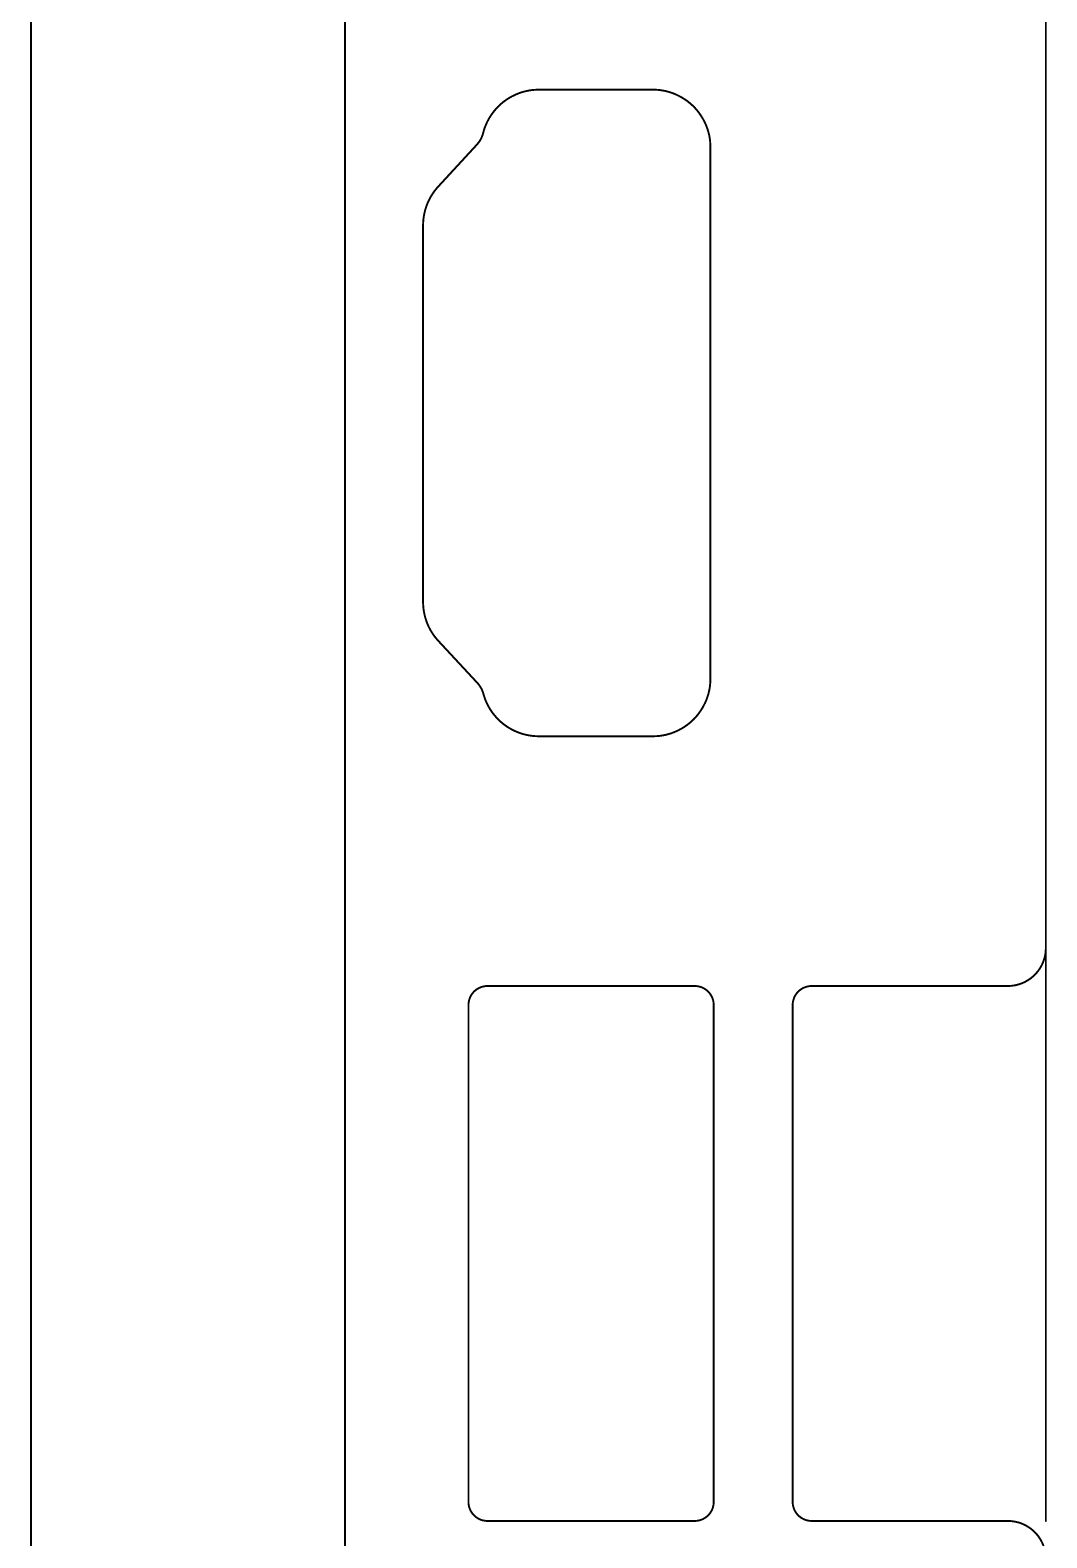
# Model space of a CAD drawing. Header units: millimetres. Extents: x 178 to 562, y 241 to 450.
# Drawn here: x 191.66 to 218.38, y 296.83 to 336.47 of the extents above; entities that cross this region are included whole.
import ezdxf

# ---------------------------------------------------------------- set-up
doc = ezdxf.new("R2010")
doc.units = ezdxf.units.MM
doc.layers.add('Mechanical1', color=6, linetype='Continuous')

msp = doc.modelspace()

# ---------------------------------------------------------------- linework, layer by layer
at = {"layer": 'Mechanical1', "const_width": 0.05}
for points in [[(218.351, 297.278), (218.351, 407.454)], [(218.351, 312.343), (218.351, 363.251)], [(191.683, 280.66), (191.683, 356.06)], [(199.931, 280.79), (199.931, 355.93)], [(204.031, 334.535), (204.05, 334.551)], [(204.05, 334.551), (204.067, 334.566)], [(204.111, 334.601), (204.13, 334.614)], [(204.13, 334.614), (204.148, 334.628)], [(204.148, 334.628), (204.169, 334.642)], [(204.94, 334.907), (204.963, 334.909)], [(204.963, 334.909), (204.984, 334.909)], [(204.984, 334.909), (205.005, 334.91)], [(205.005, 334.91), (205.027, 334.91)], [(205.027, 334.91), (208.024, 334.91)], [(208.024, 334.91), (208.04, 334.91)], [(208.04, 334.91), (208.056, 334.91)], [(208.056, 334.91), (208.072, 334.909)], [(208.072, 334.909), (208.09, 334.909)], [(208.09, 334.909), (208.108, 334.908)], [(208.108, 334.908), (208.128, 334.906)], [(208.128, 334.906), (208.148, 334.905)], [(208.148, 334.905), (208.171, 334.903)], [(208.171, 334.903), (208.195, 334.901)], [(208.567, 334.809), (208.589, 334.8)], [(208.589, 334.8), (208.611, 334.791)], [(208.611, 334.791), (208.635, 334.781)], [(208.975, 334.573), (208.994, 334.557)], [(208.994, 334.557), (209.013, 334.541)], [(209.013, 334.541), (209.03, 334.526)], [(209.03, 334.526), (209.047, 334.511)], [(209.047, 334.511), (209.062, 334.497)], [(209.062, 334.497), (209.076, 334.483)], [(209.094, 334.466), (209.108, 334.451)], [(209.108, 334.451), (209.122, 334.437)], [(209.122, 334.437), (209.136, 334.422)], [(209.136, 334.422), (209.151, 334.405)], [(209.151, 334.405), (209.166, 334.388)], [(209.166, 334.388), (209.182, 334.369)], [(209.182, 334.369), (209.198, 334.35)], [(203.562, 333.768), (203.566, 333.784)], [(203.566, 333.784), (203.572, 333.805)], [(203.572, 333.805), (203.578, 333.825)], [(203.578, 333.825), (203.584, 333.848)], [(209.405, 334.01), (209.416, 333.986)], [(209.416, 333.986), (209.425, 333.964)], [(209.425, 333.964), (209.434, 333.942)], [(202.384, 332.364), (203.4, 333.467)], [(209.525, 333.573), (209.528, 333.548)], [(209.528, 333.548), (209.529, 333.526)], [(209.529, 333.526), (209.531, 333.506)], [(209.531, 333.506), (209.532, 333.486)], [(209.532, 333.486), (209.533, 333.468)], [(209.533, 333.468), (209.534, 333.45)], [(209.534, 333.45), (209.534, 333.434)], [(209.534, 333.434), (209.534, 333.418)], [(209.534, 333.418), (209.534, 333.4)], [(209.534, 319.42), (209.534, 333.4)], [(201.984, 321.441), (201.984, 331.341)], [(202.388, 320.414), (203.409, 319.314)], [(209.525, 319.249), (209.528, 319.274)], [(209.528, 319.274), (209.53, 319.296)], [(209.53, 319.296), (209.531, 319.316)], [(209.531, 319.316), (209.532, 319.336)], [(209.532, 319.336), (209.533, 319.354)], [(209.533, 319.354), (209.534, 319.372)], [(209.534, 319.404), (209.534, 319.42)], [(209.534, 319.388), (209.534, 319.404)], [(209.534, 319.372), (209.534, 319.388)], [(203.569, 319.025), (203.575, 319.004)], [(203.575, 319.004), (203.581, 318.984)], [(203.581, 318.984), (203.588, 318.962)], [(203.588, 318.962), (203.595, 318.939)], [(209.405, 318.809), (209.416, 318.833)], [(209.416, 318.833), (209.425, 318.855)], [(209.425, 318.855), (209.434, 318.877)], [(209.013, 318.279), (209.03, 318.294)], [(209.03, 318.294), (209.047, 318.309)], [(209.047, 318.309), (209.062, 318.322)], [(209.062, 318.322), (209.076, 318.336)], [(209.076, 318.336), (209.09, 318.35)], [(209.108, 318.368), (209.122, 318.383)], [(209.122, 318.383), (209.136, 318.397)], [(209.136, 318.397), (209.151, 318.414)], [(209.151, 318.414), (209.166, 318.431)], [(209.166, 318.431), (209.182, 318.45)], [(209.182, 318.45), (209.198, 318.47)], [(204.045, 318.272), (204.064, 318.256)], [(204.064, 318.256), (204.082, 318.242)], [(204.082, 318.242), (204.099, 318.228)], [(204.137, 318.2), (204.157, 318.185)], [(204.157, 318.185), (204.177, 318.171)], [(204.945, 317.912), (204.969, 317.911)], [(204.969, 317.911), (204.992, 317.91)], [(204.992, 317.91), (205.013, 317.91)], [(205.013, 317.91), (205.027, 317.91)], [(205.027, 317.91), (208.024, 317.91)], [(208.024, 317.91), (208.043, 317.91)], [(208.043, 317.91), (208.058, 317.91)], [(208.058, 317.91), (208.074, 317.911)], [(208.074, 317.911), (208.092, 317.911)], [(208.092, 317.911), (208.11, 317.912)], [(208.11, 317.912), (208.13, 317.913)], [(208.13, 317.913), (208.151, 317.915)], [(208.151, 317.915), (208.173, 317.917)], [(208.173, 317.917), (208.198, 317.919)], [(208.567, 318.011), (208.589, 318.019)], [(208.589, 318.019), (208.611, 318.029)], [(208.611, 318.029), (208.635, 318.039)], [(208.975, 318.247), (208.994, 318.263)], [(208.994, 318.263), (209.013, 318.279)], [(203.677, 311.343), (209.122, 311.343)], [(212.197, 311.343), (217.351, 311.343)], [(203.177, 297.778), (203.177, 310.843)], [(209.622, 297.778), (209.622, 310.843)], [(211.697, 297.778), (211.697, 310.843)], [(203.677, 297.278), (209.122, 297.278)], [(212.197, 297.278), (217.351, 297.278)]]:
    msp.add_lwpolyline(points, dxfattribs=at)
at = {"layer": 'Mechanical1', "const_width": 0.025}
for points in [[(204.037, 334.551, 1), (204.062, 334.551, 1)], [(204.037, 334.551, 1), (204.062, 334.551, 1)], [(204.055, 334.566, 1), (204.08, 334.566, 1)], [(204.055, 334.566, 1), (204.08, 334.566, 1)], [(204.099, 334.601, 1), (204.124, 334.601, 1)], [(204.099, 334.601, 1), (204.124, 334.601, 1)], [(204.117, 334.614, 1), (204.142, 334.614, 1)], [(204.117, 334.614, 1), (204.142, 334.614, 1)], [(204.136, 334.628, 1), (204.161, 334.628, 1)], [(204.136, 334.628, 1), (204.161, 334.628, 1)], [(204.156, 334.642, 1), (204.181, 334.642, 1)], [(204.156, 334.642, 1), (204.181, 334.642, 1)], [(204.179, 334.657, 1), (204.204, 334.657, 1)], [(204.179, 334.657, 1), (204.204, 334.657, 1)], [(204.205, 334.674, 1), (204.23, 334.674, 1)], [(204.205, 334.674, 1), (204.23, 334.674, 1)], [(204.235, 334.693, 1), (204.26, 334.693, 1)], [(204.235, 334.693, 1), (204.26, 334.693, 1)], [(204.448, 334.799, 1), (204.473, 334.799, 1)], [(204.448, 334.799, 1), (204.473, 334.799, 1)], [(204.487, 334.815, 1), (204.512, 334.815, 1)], [(204.487, 334.815, 1), (204.512, 334.815, 1)], [(204.518, 334.826, 1), (204.543, 334.826, 1)], [(204.518, 334.826, 1), (204.543, 334.826, 1)], [(204.544, 334.835, 1), (204.569, 334.835, 1)], [(204.544, 334.835, 1), (204.569, 334.835, 1)], [(204.58, 334.846, 1), (204.605, 334.846, 1)], [(204.58, 334.846, 1), (204.605, 334.846, 1)], [(204.782, 334.892, 1), (204.807, 334.892, 1)], [(204.782, 334.892, 1), (204.807, 334.892, 1)], [(204.833, 334.899, 1), (204.858, 334.899, 1)], [(204.833, 334.899, 1), (204.858, 334.899, 1)], [(204.87, 334.903, 1), (204.895, 334.903, 1)], [(204.87, 334.903, 1), (204.895, 334.903, 1)], [(204.9, 334.906, 1), (204.925, 334.906, 1)], [(204.9, 334.906, 1), (204.925, 334.906, 1)], [(204.927, 334.907, 1), (204.952, 334.907, 1)], [(204.927, 334.907, 1), (204.952, 334.907, 1)], [(204.95, 334.909, 1), (204.975, 334.909, 1)], [(204.95, 334.909, 1), (204.975, 334.909, 1)], [(204.972, 334.909, 1), (204.997, 334.909, 1)], [(204.972, 334.909, 1), (204.997, 334.909, 1)], [(204.993, 334.91, 1), (205.018, 334.91, 1)], [(204.993, 334.91, 1), (205.018, 334.91, 1)], [(205.014, 334.91, 1), (205.039, 334.91, 1)], [(205.014, 334.91, 1), (205.039, 334.91, 1)], [(208.012, 334.91, 1), (208.037, 334.91, 1)], [(208.012, 334.91, 1), (208.037, 334.91, 1)], [(208.028, 334.91, 1), (208.053, 334.91, 1)], [(208.028, 334.91, 1), (208.053, 334.91, 1)], [(208.044, 334.91, 1), (208.069, 334.91, 1)], [(208.044, 334.91, 1), (208.069, 334.91, 1)], [(208.059, 334.909, 1), (208.084, 334.909, 1)], [(208.059, 334.909, 1), (208.084, 334.909, 1)], [(208.077, 334.909, 1), (208.102, 334.909, 1)], [(208.077, 334.909, 1), (208.102, 334.909, 1)], [(208.095, 334.908, 1), (208.12, 334.908, 1)], [(208.095, 334.908, 1), (208.12, 334.908, 1)], [(208.116, 334.906, 1), (208.141, 334.906, 1)], [(208.116, 334.906, 1), (208.141, 334.906, 1)], [(208.136, 334.905, 1), (208.161, 334.905, 1)], [(208.136, 334.905, 1), (208.161, 334.905, 1)], [(208.158, 334.903, 1), (208.183, 334.903, 1)], [(208.158, 334.903, 1), (208.183, 334.903, 1)], [(208.183, 334.901, 1), (208.208, 334.901, 1)], [(208.183, 334.901, 1), (208.208, 334.901, 1)], [(208.212, 334.897, 1), (208.237, 334.897, 1)], [(208.212, 334.897, 1), (208.237, 334.897, 1)], [(208.245, 334.892, 1), (208.27, 334.892, 1)], [(208.245, 334.892, 1), (208.27, 334.892, 1)], [(208.451, 334.845, 1), (208.476, 334.845, 1)], [(208.451, 334.845, 1), (208.476, 334.845, 1)], [(208.495, 334.831, 1), (208.52, 334.831, 1)], [(208.495, 334.831, 1), (208.52, 334.831, 1)], [(208.528, 334.819, 1), (208.553, 334.819, 1)], [(208.528, 334.819, 1), (208.553, 334.819, 1)], [(208.555, 334.809, 1), (208.58, 334.809, 1)], [(208.555, 334.809, 1), (208.58, 334.809, 1)], [(208.577, 334.8, 1), (208.602, 334.8, 1)], [(208.577, 334.8, 1), (208.602, 334.8, 1)], [(208.598, 334.791, 1), (208.623, 334.791, 1)], [(208.598, 334.791, 1), (208.623, 334.791, 1)], [(208.623, 334.781, 1), (208.648, 334.781, 1)], [(208.623, 334.781, 1), (208.648, 334.781, 1)], [(208.651, 334.767, 1), (208.676, 334.767, 1)], [(208.651, 334.767, 1), (208.676, 334.767, 1)], [(208.843, 334.659, 1), (208.868, 334.659, 1)], [(208.843, 334.659, 1), (208.868, 334.659, 1)], [(208.884, 334.632, 1), (208.909, 334.632, 1)], [(208.884, 334.632, 1), (208.909, 334.632, 1)], [(208.914, 334.61, 1), (208.939, 334.61, 1)], [(208.914, 334.61, 1), (208.939, 334.61, 1)], [(208.94, 334.59, 1), (208.965, 334.59, 1)], [(208.94, 334.59, 1), (208.965, 334.59, 1)], [(208.962, 334.573, 1), (208.987, 334.573, 1)], [(208.962, 334.573, 1), (208.987, 334.573, 1)], [(208.981, 334.557, 1), (209.006, 334.557, 1)], [(208.981, 334.557, 1), (209.006, 334.557, 1)], [(203.719, 334.177, 1), (203.744, 334.177, 1)], [(203.719, 334.177, 1), (203.744, 334.177, 1)], [(203.738, 334.207, 1), (203.763, 334.207, 1)], [(203.738, 334.207, 1), (203.763, 334.207, 1)], [(203.753, 334.23, 1), (203.778, 334.23, 1)], [(203.753, 334.23, 1), (203.778, 334.23, 1)], [(203.771, 334.257, 1), (203.796, 334.257, 1)], [(203.771, 334.257, 1), (203.796, 334.257, 1)], [(203.917, 334.436, 1), (203.942, 334.436, 1)], [(203.917, 334.436, 1), (203.942, 334.436, 1)], [(203.95, 334.471, 1), (203.975, 334.471, 1)], [(203.95, 334.471, 1), (203.975, 334.471, 1)], [(203.975, 334.495, 1), (204, 334.495, 1)], [(203.975, 334.495, 1), (204, 334.495, 1)], [(203.998, 334.517, 1), (204.023, 334.517, 1)], [(203.998, 334.517, 1), (204.023, 334.517, 1)], [(204.018, 334.535, 1), (204.043, 334.535, 1)], [(204.018, 334.535, 1), (204.043, 334.535, 1)], [(209.001, 334.541, 1), (209.026, 334.541, 1)], [(209.001, 334.541, 1), (209.026, 334.541, 1)], [(209.018, 334.526, 1), (209.043, 334.526, 1)], [(209.018, 334.526, 1), (209.043, 334.526, 1)], [(209.034, 334.511, 1), (209.059, 334.511, 1)], [(209.034, 334.511, 1), (209.059, 334.511, 1)], [(209.049, 334.497, 1), (209.074, 334.497, 1)], [(209.049, 334.497, 1), (209.074, 334.497, 1)], [(209.064, 334.483, 1), (209.089, 334.483, 1)], [(209.064, 334.483, 1), (209.089, 334.483, 1)], [(209.081, 334.466, 1), (209.106, 334.466, 1)], [(209.081, 334.466, 1), (209.106, 334.466, 1)], [(209.096, 334.451, 1), (209.121, 334.451, 1)], [(209.096, 334.451, 1), (209.121, 334.451, 1)], [(209.109, 334.437, 1), (209.134, 334.437, 1)], [(209.109, 334.437, 1), (209.134, 334.437, 1)], [(209.123, 334.422, 1), (209.148, 334.422, 1)], [(209.123, 334.422, 1), (209.148, 334.422, 1)], [(209.138, 334.405, 1), (209.163, 334.405, 1)], [(209.138, 334.405, 1), (209.163, 334.405, 1)], [(209.153, 334.388, 1), (209.178, 334.388, 1)], [(209.153, 334.388, 1), (209.178, 334.388, 1)], [(209.169, 334.369, 1), (209.194, 334.369, 1)], [(209.169, 334.369, 1), (209.194, 334.369, 1)], [(209.185, 334.35, 1), (209.21, 334.35, 1)], [(209.185, 334.35, 1), (209.21, 334.35, 1)], [(209.202, 334.328, 1), (209.227, 334.328, 1)], [(209.202, 334.328, 1), (209.227, 334.328, 1)], [(209.222, 334.302, 1), (209.247, 334.302, 1)], [(209.222, 334.302, 1), (209.247, 334.302, 1)], [(209.244, 334.272, 1), (209.269, 334.272, 1)], [(209.244, 334.272, 1), (209.269, 334.272, 1)], [(203.55, 333.768, 1), (203.575, 333.768, 1)], [(203.55, 333.768, 1), (203.575, 333.768, 1)], [(203.554, 333.784, 1), (203.579, 333.784, 1)], [(203.554, 333.784, 1), (203.579, 333.784, 1)], [(203.56, 333.805, 1), (203.585, 333.805, 1)], [(203.56, 333.805, 1), (203.585, 333.805, 1)], [(203.565, 333.825, 1), (203.59, 333.825, 1)], [(203.565, 333.825, 1), (203.59, 333.825, 1)], [(203.572, 333.848, 1), (203.597, 333.848, 1)], [(203.572, 333.848, 1), (203.597, 333.848, 1)], [(203.58, 333.873, 1), (203.605, 333.873, 1)], [(203.58, 333.873, 1), (203.605, 333.873, 1)], [(203.589, 333.901, 1), (203.614, 333.901, 1)], [(203.589, 333.901, 1), (203.614, 333.901, 1)], [(203.602, 333.935, 1), (203.627, 333.935, 1)], [(203.602, 333.935, 1), (203.627, 333.935, 1)], [(203.694, 334.134, 1), (203.719, 334.134, 1)], [(203.694, 334.134, 1), (203.719, 334.134, 1)], [(209.36, 334.078, 1), (209.385, 334.078, 1)], [(209.36, 334.078, 1), (209.385, 334.078, 1)], [(209.38, 334.039, 1), (209.405, 334.039, 1)], [(209.38, 334.039, 1), (209.405, 334.039, 1)], [(209.393, 334.01, 1), (209.418, 334.01, 1)], [(209.393, 334.01, 1), (209.418, 334.01, 1)], [(209.403, 333.986, 1), (209.428, 333.986, 1)], [(209.403, 333.986, 1), (209.428, 333.986, 1)], [(209.412, 333.964, 1), (209.437, 333.964, 1)], [(209.412, 333.964, 1), (209.437, 333.964, 1)], [(209.421, 333.942, 1), (209.446, 333.942, 1)], [(209.421, 333.942, 1), (209.446, 333.942, 1)], [(209.432, 333.914, 1), (209.457, 333.914, 1)], [(209.432, 333.914, 1), (209.457, 333.914, 1)], [(209.444, 333.881, 1), (209.469, 333.881, 1)], [(209.444, 333.881, 1), (209.469, 333.881, 1)], [(203.387, 333.467, 1), (203.412, 333.467, 1)], [(203.387, 333.467, 1), (203.412, 333.467, 1)], [(203.539, 333.731, 1), (203.564, 333.731, 1)], [(203.539, 333.731, 1), (203.564, 333.731, 1)], [(209.496, 333.682, 1), (209.521, 333.682, 1)], [(209.496, 333.682, 1), (209.521, 333.682, 1)], [(209.504, 333.635, 1), (209.529, 333.635, 1)], [(209.504, 333.635, 1), (209.529, 333.635, 1)], [(209.509, 333.602, 1), (209.534, 333.602, 1)], [(209.509, 333.602, 1), (209.534, 333.602, 1)], [(209.512, 333.573, 1), (209.537, 333.573, 1)], [(209.512, 333.573, 1), (209.537, 333.573, 1)], [(209.515, 333.548, 1), (209.54, 333.548, 1)], [(209.515, 333.548, 1), (209.54, 333.548, 1)], [(209.517, 333.526, 1), (209.542, 333.526, 1)], [(209.517, 333.526, 1), (209.542, 333.526, 1)], [(209.518, 333.506, 1), (209.543, 333.506, 1)], [(209.518, 333.506, 1), (209.543, 333.506, 1)], [(209.52, 333.486, 1), (209.545, 333.486, 1)], [(209.52, 333.486, 1), (209.545, 333.486, 1)], [(209.521, 333.468, 1), (209.546, 333.468, 1)], [(209.521, 333.468, 1), (209.546, 333.468, 1)], [(209.521, 333.45, 1), (209.546, 333.45, 1)], [(209.521, 333.45, 1), (209.546, 333.45, 1)], [(209.522, 333.434, 1), (209.547, 333.434, 1)], [(209.522, 333.434, 1), (209.547, 333.434, 1)], [(209.522, 333.418, 1), (209.547, 333.418, 1)], [(209.522, 333.418, 1), (209.547, 333.418, 1)], [(209.522, 333.4, 1), (209.547, 333.4, 1)], [(209.522, 333.4, 1), (209.547, 333.4, 1)], [(202.307, 332.289, 1), (202.332, 332.289, 1)], [(202.307, 332.289, 1), (202.332, 332.289, 1)], [(202.344, 332.333, 1), (202.369, 332.333, 1)], [(202.344, 332.333, 1), (202.369, 332.333, 1)], [(202.371, 332.364, 1), (202.396, 332.364, 1)], [(202.371, 332.364, 1), (202.396, 332.364, 1)], [(202.039, 331.785, 1), (202.064, 331.785, 1)], [(202.039, 331.785, 1), (202.064, 331.785, 1)], [(202.057, 331.841, 1), (202.082, 331.841, 1)], [(202.057, 331.841, 1), (202.082, 331.841, 1)], [(202.08, 331.902, 1), (202.105, 331.902, 1)], [(202.08, 331.902, 1), (202.105, 331.902, 1)], [(202.095, 331.938, 1), (202.12, 331.938, 1)], [(202.095, 331.938, 1), (202.12, 331.938, 1)], [(202.181, 332.107, 1), (202.206, 332.107, 1)], [(202.181, 332.107, 1), (202.206, 332.107, 1)], [(201.972, 331.379, 1), (201.997, 331.379, 1)], [(201.972, 331.379, 1), (201.997, 331.379, 1)], [(201.995, 331.601, 1), (202.02, 331.601, 1)], [(201.995, 331.601, 1), (202.02, 331.601, 1)], [(201.972, 331.341, 1), (201.997, 331.341, 1)], [(201.972, 331.341, 1), (201.997, 331.341, 1)], [(201.972, 321.441, 1), (201.997, 321.441, 1)], [(201.972, 321.441, 1), (201.997, 321.441, 1)], [(201.973, 321.4, 1), (201.998, 321.4, 1)], [(201.973, 321.4, 1), (201.998, 321.4, 1)], [(201.975, 321.343, 1), (202, 321.343, 1)], [(201.975, 321.343, 1), (202, 321.343, 1)], [(202.006, 321.122, 1), (202.031, 321.122, 1)], [(202.006, 321.122, 1), (202.031, 321.122, 1)], [(202.058, 320.937, 1), (202.083, 320.937, 1)], [(202.058, 320.937, 1), (202.083, 320.937, 1)], [(202.072, 320.901, 1), (202.097, 320.901, 1)], [(202.072, 320.901, 1), (202.097, 320.901, 1)], [(202.096, 320.841, 1), (202.121, 320.841, 1)], [(202.096, 320.841, 1), (202.121, 320.841, 1)], [(202.12, 320.789, 1), (202.145, 320.789, 1)], [(202.12, 320.789, 1), (202.145, 320.789, 1)], [(202.215, 320.619, 1), (202.24, 320.619, 1)], [(202.215, 320.619, 1), (202.24, 320.619, 1)], [(202.348, 320.443, 1), (202.373, 320.443, 1)], [(202.348, 320.443, 1), (202.373, 320.443, 1)], [(202.375, 320.414, 1), (202.4, 320.414, 1)], [(202.375, 320.414, 1), (202.4, 320.414, 1)], [(203.396, 319.314, 1), (203.421, 319.314, 1)], [(203.396, 319.314, 1), (203.421, 319.314, 1)], [(203.424, 319.282, 1), (203.449, 319.282, 1)], [(203.424, 319.282, 1), (203.449, 319.282, 1)], [(209.504, 319.186, 1), (209.529, 319.186, 1)], [(209.504, 319.186, 1), (209.529, 319.186, 1)], [(209.509, 319.22, 1), (209.534, 319.22, 1)], [(209.509, 319.22, 1), (209.534, 319.22, 1)], [(209.513, 319.249, 1), (209.538, 319.249, 1)], [(209.513, 319.249, 1), (209.538, 319.249, 1)], [(209.515, 319.274, 1), (209.54, 319.274, 1)], [(209.515, 319.274, 1), (209.54, 319.274, 1)], [(209.517, 319.296, 1), (209.542, 319.296, 1)], [(209.517, 319.296, 1), (209.542, 319.296, 1)], [(209.519, 319.316, 1), (209.544, 319.316, 1)], [(209.519, 319.316, 1), (209.544, 319.316, 1)], [(209.52, 319.336, 1), (209.545, 319.336, 1)], [(209.52, 319.336, 1), (209.545, 319.336, 1)], [(209.521, 319.354, 1), (209.546, 319.354, 1)], [(209.521, 319.354, 1), (209.546, 319.354, 1)], [(209.522, 319.42, 1), (209.547, 319.42, 1)], [(209.522, 319.42, 1), (209.547, 319.42, 1)], [(209.522, 319.404, 1), (209.547, 319.404, 1)], [(209.522, 319.404, 1), (209.547, 319.404, 1)], [(209.522, 319.388, 1), (209.547, 319.388, 1)], [(209.522, 319.388, 1), (209.547, 319.388, 1)], [(209.521, 319.372, 1), (209.546, 319.372, 1)], [(209.521, 319.372, 1), (209.546, 319.372, 1)], [(203.557, 319.025, 1), (203.582, 319.025, 1)], [(203.557, 319.025, 1), (203.582, 319.025, 1)], [(203.562, 319.004, 1), (203.587, 319.004, 1)], [(203.562, 319.004, 1), (203.587, 319.004, 1)], [(203.568, 318.984, 1), (203.593, 318.984, 1)], [(203.568, 318.984, 1), (203.593, 318.984, 1)], [(203.575, 318.962, 1), (203.6, 318.962, 1)], [(203.575, 318.962, 1), (203.6, 318.962, 1)], [(203.583, 318.939, 1), (203.608, 318.939, 1)], [(203.583, 318.939, 1), (203.608, 318.939, 1)], [(203.591, 318.914, 1), (203.616, 318.914, 1)], [(203.591, 318.914, 1), (203.616, 318.914, 1)], [(203.602, 318.883, 1), (203.627, 318.883, 1)], [(203.602, 318.883, 1), (203.627, 318.883, 1)], [(203.617, 318.846, 1), (203.642, 318.846, 1)], [(203.617, 318.846, 1), (203.642, 318.846, 1)], [(203.641, 318.79, 1), (203.666, 318.79, 1)], [(203.641, 318.79, 1), (203.666, 318.79, 1)], [(209.38, 318.781, 1), (209.405, 318.781, 1)], [(209.38, 318.781, 1), (209.405, 318.781, 1)], [(209.393, 318.809, 1), (209.418, 318.809, 1)], [(209.393, 318.809, 1), (209.418, 318.809, 1)], [(209.403, 318.833, 1), (209.428, 318.833, 1)], [(209.403, 318.833, 1), (209.428, 318.833, 1)], [(209.412, 318.855, 1), (209.437, 318.855, 1)], [(209.412, 318.855, 1), (209.437, 318.855, 1)], [(209.421, 318.877, 1), (209.446, 318.877, 1)], [(209.421, 318.877, 1), (209.446, 318.877, 1)], [(209.431, 318.904, 1), (209.456, 318.904, 1)], [(209.431, 318.904, 1), (209.456, 318.904, 1)], [(209.443, 318.936, 1), (209.468, 318.936, 1)], [(209.443, 318.936, 1), (209.468, 318.936, 1)], [(209.457, 318.981, 1), (209.482, 318.981, 1)], [(209.457, 318.981, 1), (209.482, 318.981, 1)], [(203.724, 318.636, 1), (203.749, 318.636, 1)], [(203.724, 318.636, 1), (203.749, 318.636, 1)], [(203.746, 318.601, 1), (203.771, 318.601, 1)], [(203.746, 318.601, 1), (203.771, 318.601, 1)], [(203.762, 318.576, 1), (203.787, 318.576, 1)], [(203.762, 318.576, 1), (203.787, 318.576, 1)], [(203.78, 318.55, 1), (203.805, 318.55, 1)], [(203.78, 318.55, 1), (203.805, 318.55, 1)], [(203.805, 318.516, 1), (203.83, 318.516, 1)], [(203.805, 318.516, 1), (203.83, 318.516, 1)], [(203.965, 318.334, 1), (203.99, 318.334, 1)], [(203.965, 318.334, 1), (203.99, 318.334, 1)], [(203.99, 318.31, 1), (204.015, 318.31, 1)], [(203.99, 318.31, 1), (204.015, 318.31, 1)], [(209.018, 318.294, 1), (209.043, 318.294, 1)], [(209.018, 318.294, 1), (209.043, 318.294, 1)], [(209.034, 318.309, 1), (209.059, 318.309, 1)], [(209.034, 318.309, 1), (209.059, 318.309, 1)], [(209.049, 318.322, 1), (209.074, 318.322, 1)], [(209.049, 318.322, 1), (209.074, 318.322, 1)], [(209.064, 318.336, 1), (209.089, 318.336, 1)], [(209.064, 318.336, 1), (209.089, 318.336, 1)], [(209.078, 318.35, 1), (209.103, 318.35, 1)], [(209.078, 318.35, 1), (209.103, 318.35, 1)], [(209.096, 318.368, 1), (209.121, 318.368, 1)], [(209.096, 318.368, 1), (209.121, 318.368, 1)], [(209.109, 318.383, 1), (209.134, 318.383, 1)], [(209.109, 318.383, 1), (209.134, 318.383, 1)], [(209.123, 318.397, 1), (209.148, 318.397, 1)], [(209.123, 318.397, 1), (209.148, 318.397, 1)], [(209.138, 318.414, 1), (209.163, 318.414, 1)], [(209.138, 318.414, 1), (209.163, 318.414, 1)], [(209.153, 318.431, 1), (209.178, 318.431, 1)], [(209.153, 318.431, 1), (209.178, 318.431, 1)], [(209.169, 318.45, 1), (209.194, 318.45, 1)], [(209.169, 318.45, 1), (209.194, 318.45, 1)], [(209.185, 318.47, 1), (209.21, 318.47, 1)], [(209.185, 318.47, 1), (209.21, 318.47, 1)], [(209.202, 318.491, 1), (209.227, 318.491, 1)], [(209.202, 318.491, 1), (209.227, 318.491, 1)], [(209.222, 318.517, 1), (209.247, 318.517, 1)], [(209.222, 318.517, 1), (209.247, 318.517, 1)], [(209.244, 318.548, 1), (209.269, 318.548, 1)], [(209.244, 318.548, 1), (209.269, 318.548, 1)], [(209.272, 318.589, 1), (209.297, 318.589, 1)], [(209.272, 318.589, 1), (209.297, 318.589, 1)], [(204.013, 318.29, 1), (204.038, 318.29, 1)], [(204.013, 318.29, 1), (204.038, 318.29, 1)], [(204.033, 318.272, 1), (204.058, 318.272, 1)], [(204.033, 318.272, 1), (204.058, 318.272, 1)], [(204.052, 318.256, 1), (204.077, 318.256, 1)], [(204.052, 318.256, 1), (204.077, 318.256, 1)], [(204.069, 318.242, 1), (204.094, 318.242, 1)], [(204.069, 318.242, 1), (204.094, 318.242, 1)], [(204.087, 318.228, 1), (204.112, 318.228, 1)], [(204.087, 318.228, 1), (204.112, 318.228, 1)], [(204.125, 318.2, 1), (204.15, 318.2, 1)], [(204.125, 318.2, 1), (204.15, 318.2, 1)], [(204.145, 318.185, 1), (204.17, 318.185, 1)], [(204.145, 318.185, 1), (204.17, 318.185, 1)], [(204.165, 318.171, 1), (204.19, 318.171, 1)], [(204.165, 318.171, 1), (204.19, 318.171, 1)], [(204.189, 318.155, 1), (204.214, 318.155, 1)], [(204.189, 318.155, 1), (204.214, 318.155, 1)], [(204.215, 318.139, 1), (204.24, 318.139, 1)], [(204.215, 318.139, 1), (204.24, 318.139, 1)], [(204.246, 318.12, 1), (204.271, 318.12, 1)], [(204.246, 318.12, 1), (204.271, 318.12, 1)], [(204.289, 318.096, 1), (204.314, 318.096, 1)], [(204.289, 318.096, 1), (204.314, 318.096, 1)], [(204.492, 318.003, 1), (204.517, 318.003, 1)], [(204.492, 318.003, 1), (204.517, 318.003, 1)], [(204.522, 317.992, 1), (204.547, 317.992, 1)], [(204.522, 317.992, 1), (204.547, 317.992, 1)], [(204.548, 317.983, 1), (204.573, 317.983, 1)], [(204.548, 317.983, 1), (204.573, 317.983, 1)], [(204.584, 317.972, 1), (204.609, 317.972, 1)], [(204.584, 317.972, 1), (204.609, 317.972, 1)], [(204.634, 317.958, 1), (204.659, 317.958, 1)], [(204.634, 317.958, 1), (204.659, 317.958, 1)], [(204.839, 317.92, 1), (204.864, 317.92, 1)], [(204.839, 317.92, 1), (204.864, 317.92, 1)], [(204.875, 317.916, 1), (204.9, 317.916, 1)], [(204.875, 317.916, 1), (204.9, 317.916, 1)], [(204.906, 317.914, 1), (204.931, 317.914, 1)], [(204.906, 317.914, 1), (204.931, 317.914, 1)], [(204.932, 317.912, 1), (204.957, 317.912, 1)], [(204.932, 317.912, 1), (204.957, 317.912, 1)], [(204.957, 317.911, 1), (204.982, 317.911, 1)], [(204.957, 317.911, 1), (204.982, 317.911, 1)], [(204.98, 317.91, 1), (205.005, 317.91, 1)], [(204.98, 317.91, 1), (205.005, 317.91, 1)], [(205.001, 317.91, 1), (205.026, 317.91, 1)], [(205.001, 317.91, 1), (205.026, 317.91, 1)], [(205.014, 317.91, 1), (205.039, 317.91, 1)], [(205.014, 317.91, 1), (205.039, 317.91, 1)], [(208.012, 317.91, 1), (208.037, 317.91, 1)], [(208.012, 317.91, 1), (208.037, 317.91, 1)], [(208.03, 317.91, 1), (208.055, 317.91, 1)], [(208.03, 317.91, 1), (208.055, 317.91, 1)], [(208.046, 317.91, 1), (208.071, 317.91, 1)], [(208.046, 317.91, 1), (208.071, 317.91, 1)], [(208.062, 317.911, 1), (208.087, 317.911, 1)], [(208.062, 317.911, 1), (208.087, 317.911, 1)], [(208.08, 317.911, 1), (208.105, 317.911, 1)], [(208.08, 317.911, 1), (208.105, 317.911, 1)], [(208.098, 317.912, 1), (208.123, 317.912, 1)], [(208.098, 317.912, 1), (208.123, 317.912, 1)], [(208.118, 317.913, 1), (208.143, 317.913, 1)], [(208.118, 317.913, 1), (208.143, 317.913, 1)], [(208.138, 317.915, 1), (208.163, 317.915, 1)], [(208.138, 317.915, 1), (208.163, 317.915, 1)], [(208.161, 317.917, 1), (208.185, 317.917, 1)], [(208.161, 317.917, 1), (208.185, 317.917, 1)], [(208.185, 317.919, 1), (208.21, 317.919, 1)], [(208.185, 317.919, 1), (208.21, 317.919, 1)], [(208.214, 317.923, 1), (208.239, 317.923, 1)], [(208.214, 317.923, 1), (208.239, 317.923, 1)], [(208.248, 317.928, 1), (208.273, 317.928, 1)], [(208.248, 317.928, 1), (208.273, 317.928, 1)], [(208.294, 317.936, 1), (208.319, 317.936, 1)], [(208.294, 317.936, 1), (208.319, 317.936, 1)], [(208.493, 317.988, 1), (208.518, 317.988, 1)], [(208.493, 317.988, 1), (208.518, 317.988, 1)], [(208.526, 318, 1), (208.551, 318, 1)], [(208.526, 318, 1), (208.551, 318, 1)], [(208.555, 318.011, 1), (208.58, 318.011, 1)], [(208.555, 318.011, 1), (208.58, 318.011, 1)], [(208.577, 318.019, 1), (208.602, 318.019, 1)], [(208.577, 318.019, 1), (208.602, 318.019, 1)], [(208.598, 318.029, 1), (208.623, 318.029, 1)], [(208.598, 318.029, 1), (208.623, 318.029, 1)], [(208.623, 318.039, 1), (208.648, 318.039, 1)], [(208.623, 318.039, 1), (208.648, 318.039, 1)], [(208.651, 318.052, 1), (208.676, 318.052, 1)], [(208.651, 318.052, 1), (208.676, 318.052, 1)], [(208.69, 318.071, 1), (208.715, 318.071, 1)], [(208.69, 318.071, 1), (208.715, 318.071, 1)], [(208.884, 318.188, 1), (208.909, 318.188, 1)], [(208.884, 318.188, 1), (208.909, 318.188, 1)], [(208.914, 318.21, 1), (208.939, 318.21, 1)], [(208.914, 318.21, 1), (208.939, 318.21, 1)], [(208.94, 318.23, 1), (208.965, 318.23, 1)], [(208.94, 318.23, 1), (208.965, 318.23, 1)], [(208.962, 318.247, 1), (208.987, 318.247, 1)], [(208.962, 318.247, 1), (208.987, 318.247, 1)], [(208.981, 318.263, 1), (209.006, 318.263, 1)], [(208.981, 318.263, 1), (209.006, 318.263, 1)], [(209.001, 318.279, 1), (209.026, 318.279, 1)], [(209.001, 318.279, 1), (209.026, 318.279, 1)], [(218.339, 312.343, 1), (218.364, 312.343, 1)], [(218.339, 312.343, 1), (218.364, 312.343, 1)], [(203.664, 311.343, 1), (203.689, 311.343, 1)], [(203.664, 311.343, 1), (203.689, 311.343, 1)], [(209.109, 311.343, 1), (209.134, 311.343, 1)], [(209.109, 311.343, 1), (209.134, 311.343, 1)], [(212.184, 311.343, 1), (212.209, 311.343, 1)], [(212.184, 311.343, 1), (212.209, 311.343, 1)], [(217.339, 311.343, 1), (217.364, 311.343, 1)], [(217.339, 311.343, 1), (217.364, 311.343, 1)], [(203.164, 310.843, 1), (203.189, 310.843, 1)], [(203.164, 310.843, 1), (203.189, 310.843, 1)], [(209.609, 310.843, 1), (209.634, 310.843, 1)], [(209.609, 310.843, 1), (209.634, 310.843, 1)], [(211.684, 310.843, 1), (211.709, 310.843, 1)], [(211.684, 310.843, 1), (211.709, 310.843, 1)], [(203.164, 297.778, 1), (203.189, 297.778, 1)], [(203.164, 297.778, 1), (203.189, 297.778, 1)], [(209.609, 297.778, 1), (209.634, 297.778, 1)], [(209.609, 297.778, 1), (209.634, 297.778, 1)], [(211.684, 297.778, 1), (211.709, 297.778, 1)], [(211.684, 297.778, 1), (211.709, 297.778, 1)], [(203.664, 297.278, 1), (203.689, 297.278, 1)], [(203.664, 297.278, 1), (203.689, 297.278, 1)], [(209.109, 297.278, 1), (209.134, 297.278, 1)], [(209.109, 297.278, 1), (209.134, 297.278, 1)], [(212.184, 297.278, 1), (212.209, 297.278, 1)], [(212.184, 297.278, 1), (212.209, 297.278, 1)], [(217.339, 297.278, 1), (217.364, 297.278, 1)], [(217.339, 297.278, 1), (217.364, 297.278, 1)], [(218.339, 297.278, 1), (218.364, 297.278, 1)]]:
    msp.add_lwpolyline(points, format="xyb", close=True, dxfattribs=at)
at = {"layer": 'Mechanical1', "const_width": 0.05}
for points in [[(204.067, 334.566, -0.009784), (204.111, 334.601)], [(204.169, 334.642, -0.004529), (204.191, 334.657)], [(204.191, 334.657, -0.005167), (204.217, 334.674)], [(204.217, 334.674, -0.005788), (204.247, 334.693)], [(204.247, 334.693, -0.038286), (204.46, 334.799)], [(204.46, 334.799, -0.006888), (204.5, 334.815)], [(204.5, 334.815, -0.005271), (204.53, 334.826)], [(204.53, 334.826, -0.004637), (204.557, 334.835)], [(204.557, 334.835, -0.00632), (204.593, 334.846)], [(204.593, 334.846, -0.035316), (204.794, 334.892)], [(204.794, 334.892, -0.008824), (204.846, 334.899)], [(204.846, 334.899, -0.006136), (204.882, 334.903)], [(204.882, 334.903, -0.005113), (204.913, 334.906)], [(204.913, 334.906, -0.004427), (204.94, 334.907)], [(208.195, 334.901, -0.004918), (208.224, 334.897)], [(208.224, 334.897, -0.005739), (208.258, 334.892)], [(208.258, 334.892, -0.036665), (208.464, 334.845)], [(208.464, 334.845, -0.00795), (208.508, 334.831)], [(208.508, 334.831, -0.005948), (208.541, 334.819)], [(208.541, 334.819, -0.004742), (208.567, 334.809)], [(208.635, 334.781, -0.005038), (208.663, 334.767)], [(208.663, 334.767, -0.034857), (208.856, 334.659)], [(208.856, 334.659, -0.007937), (208.897, 334.632)], [(208.897, 334.632, -0.006035), (208.927, 334.61)], [(208.927, 334.61, -0.005297), (208.953, 334.59)], [(208.953, 334.59, -0.004536), (208.975, 334.573)], [(203.707, 334.134, -0.008338), (203.732, 334.177)], [(203.732, 334.177, -0.005986), (203.75, 334.207)], [(203.75, 334.207, -0.004636), (203.766, 334.23)], [(203.766, 334.23, -0.00527), (203.784, 334.257)], [(203.784, 334.257, -0.037115), (203.929, 334.436)], [(203.929, 334.436, -0.007733), (203.962, 334.471)], [(203.962, 334.471, -0.005788), (203.988, 334.495)], [(203.988, 334.495, -0.005167), (204.011, 334.517)], [(204.011, 334.517, -0.004529), (204.031, 334.535)], [(209.076, 334.483, -0.004466), (209.094, 334.466)], [(209.198, 334.35, -0.004536), (209.215, 334.328)], [(209.215, 334.328, -0.005297), (209.234, 334.302)], [(209.234, 334.302, -0.006035), (209.256, 334.272)], [(209.256, 334.272, -0.035843), (209.373, 334.078)], [(203.562, 333.768, -0.013749), (203.552, 333.731)], [(203.584, 333.848, -0.004421), (203.593, 333.873)], [(203.593, 333.873, -0.004785), (203.602, 333.901)], [(203.602, 333.901, -0.006126), (203.614, 333.935)], [(203.614, 333.935, -0.037455), (203.707, 334.134)], [(209.373, 334.078, -0.006951), (209.392, 334.039)], [(209.392, 334.039, -0.005038), (209.405, 334.01)], [(209.434, 333.942, -0.005138), (209.444, 333.914)], [(209.444, 333.914, -0.005949), (209.456, 333.881)], [(209.456, 333.881, -0.035685), (209.509, 333.682)], [(203.552, 333.731, -0.111263), (203.4, 333.467)], [(209.509, 333.682, -0.008141), (209.517, 333.635)], [(209.517, 333.635, -0.005744), (209.521, 333.602)], [(209.521, 333.602, -0.004922), (209.525, 333.573)], [(202.193, 332.107, -0.036901), (202.319, 332.289)], [(202.319, 332.289, -0.009564), (202.356, 332.333)], [(202.356, 332.333, -0.006739), (202.384, 332.364)], [(202.007, 331.601, -0.031013), (202.051, 331.785)], [(202.051, 331.785, -0.009776), (202.07, 331.841)], [(202.07, 331.841, -0.010876), (202.092, 331.902)], [(202.092, 331.902, -0.006467), (202.107, 331.938)], [(202.107, 331.938, -0.031309), (202.193, 332.107)], [(201.984, 331.341, -0.00619), (201.985, 331.379)], [(201.985, 331.379, -0.037346), (202.007, 331.601)], [(201.985, 321.4, -0.006773), (201.984, 321.441)], [(201.988, 321.343, -0.009429), (201.985, 321.4)], [(202.019, 321.122, -0.037288), (201.988, 321.343)], [(202.071, 320.937, -0.031479), (202.019, 321.122)], [(202.084, 320.901, -0.006503), (202.071, 320.937)], [(202.109, 320.841, -0.010748), (202.084, 320.901)], [(202.132, 320.789, -0.009456), (202.109, 320.841)], [(202.228, 320.619, -0.032116), (202.132, 320.789)], [(202.361, 320.443, -0.036801), (202.228, 320.619)], [(202.388, 320.414, -0.006589), (202.361, 320.443)], [(203.409, 319.314, -0.015522), (203.437, 319.282)], [(203.437, 319.282, -0.105747), (203.569, 319.025)], [(209.517, 319.186, -0.036665), (209.47, 318.981)], [(209.522, 319.22, -0.005739), (209.517, 319.186)], [(209.525, 319.249, -0.004918), (209.522, 319.22)], [(203.604, 318.914, -0.004377), (203.595, 318.939)], [(203.615, 318.883, -0.005369), (203.604, 318.914)], [(203.63, 318.846, -0.006706), (203.615, 318.883)], [(203.654, 318.79, -0.010346), (203.63, 318.846)], [(203.736, 318.636, -0.029892), (203.654, 318.79)], [(209.392, 318.781, -0.034857), (209.284, 318.589)], [(209.405, 318.809, -0.005038), (209.392, 318.781)], [(209.444, 318.904, -0.004742), (209.434, 318.877)], [(209.455, 318.936, -0.005948), (209.444, 318.904)], [(209.47, 318.981, -0.00795), (209.455, 318.936)], [(203.758, 318.601, -0.00689), (203.736, 318.636)], [(203.774, 318.576, -0.004902), (203.758, 318.601)], [(203.792, 318.55, -0.005201), (203.774, 318.576)], [(203.817, 318.516, -0.006795), (203.792, 318.55)], [(203.977, 318.334, -0.039056), (203.817, 318.516)], [(204.003, 318.31, -0.005709), (203.977, 318.334)], [(204.025, 318.29, -0.005096), (204.003, 318.31)], [(209.108, 318.368, -0.004466), (209.09, 318.35)], [(209.215, 318.491, -0.004536), (209.198, 318.47)], [(209.234, 318.517, -0.005297), (209.215, 318.491)], [(209.256, 318.548, -0.006035), (209.234, 318.517)], [(209.284, 318.589, -0.007937), (209.256, 318.548)], [(204.045, 318.272, -0.004466), (204.025, 318.29)], [(204.137, 318.2, -0.008199), (204.099, 318.228)], [(204.201, 318.155, -0.004803), (204.177, 318.171)], [(204.227, 318.139, -0.005088), (204.201, 318.155)], [(204.259, 318.12, -0.006035), (204.227, 318.139)], [(204.301, 318.096, -0.007945), (204.259, 318.12)], [(204.505, 318.003, -0.035944), (204.301, 318.096)], [(204.535, 317.992, -0.005196), (204.505, 318.003)], [(204.561, 317.983, -0.00457), (204.535, 317.992)], [(204.596, 317.972, -0.006229), (204.561, 317.983)], [(204.647, 317.958, -0.008877), (204.596, 317.972)], [(204.852, 317.92, -0.035606), (204.647, 317.958)], [(204.888, 317.916, -0.006047), (204.852, 317.92)], [(204.918, 317.914, -0.005039), (204.888, 317.916)], [(204.945, 317.912, -0.004365), (204.918, 317.914)], [(208.227, 317.923, -0.004922), (208.198, 317.919)], [(208.26, 317.928, -0.005744), (208.227, 317.923)], [(208.307, 317.936, -0.008141), (208.26, 317.928)], [(208.506, 317.988, -0.035685), (208.307, 317.936)], [(208.539, 318, -0.005949), (208.506, 317.988)], [(208.567, 318.011, -0.005138), (208.539, 318)], [(208.663, 318.052, -0.005038), (208.635, 318.039)], [(208.703, 318.071, -0.006951), (208.663, 318.052)], [(208.897, 318.188, -0.035843), (208.703, 318.071)], [(208.927, 318.21, -0.006035), (208.897, 318.188)], [(208.953, 318.23, -0.005297), (208.927, 318.21)], [(208.975, 318.247, -0.004536), (208.953, 318.23)], [(218.351, 312.343, -0.414214), (217.351, 311.343)], [(203.177, 310.843, -0.414214), (203.677, 311.343)], [(209.122, 311.343, -0.414214), (209.622, 310.843)], [(211.697, 310.843, -0.414214), (212.197, 311.343)], [(203.677, 297.278, -0.414214), (203.177, 297.778)], [(209.622, 297.778, -0.414214), (209.122, 297.278)], [(212.197, 297.278, -0.414214), (211.697, 297.778)], [(217.351, 297.278, -0.414214), (218.351, 296.278)]]:
    msp.add_lwpolyline(points, format="xyb", dxfattribs=at)

doc.saveas('drawing.dxf')
